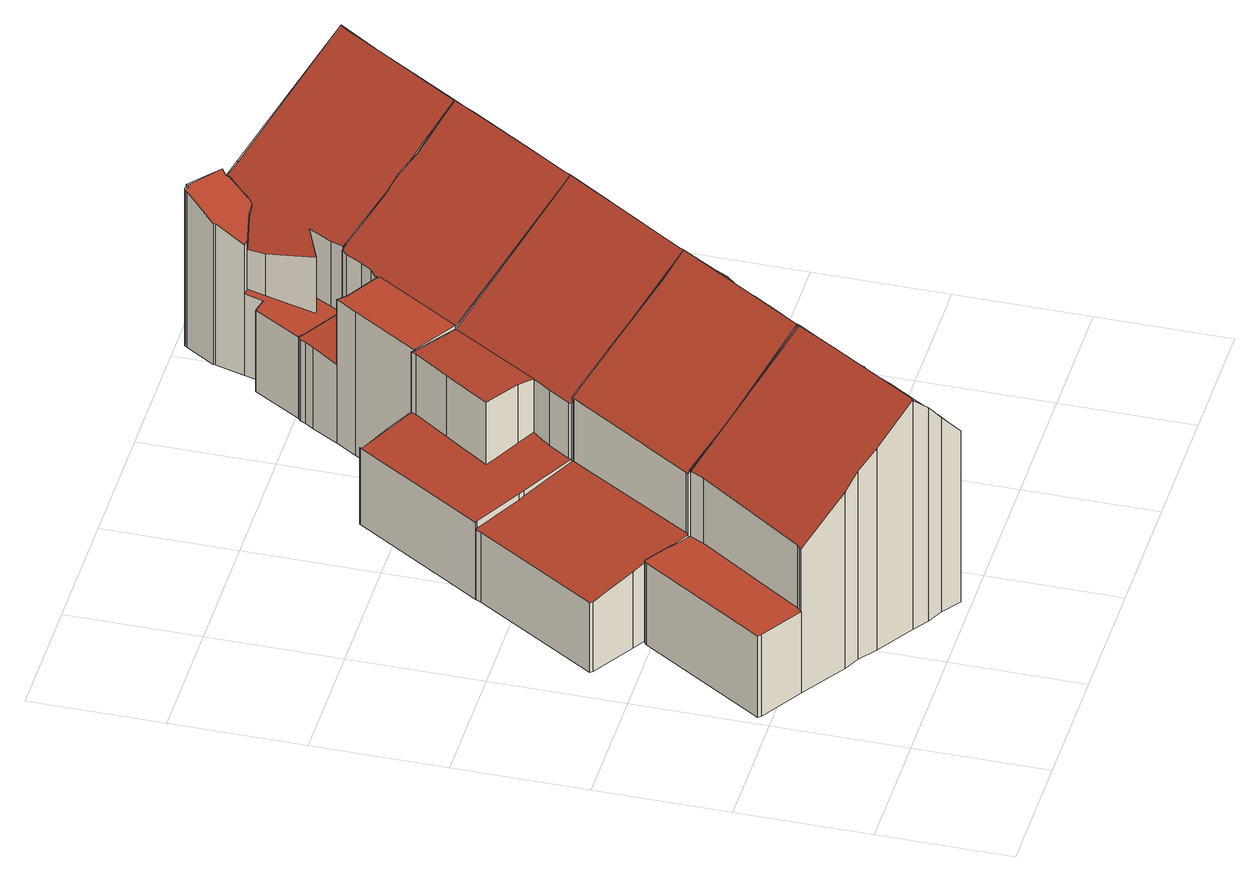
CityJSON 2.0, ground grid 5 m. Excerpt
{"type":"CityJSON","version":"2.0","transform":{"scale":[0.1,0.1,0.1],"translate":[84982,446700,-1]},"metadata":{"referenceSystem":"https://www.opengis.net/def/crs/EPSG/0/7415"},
"CityObjects":{
"building1":{"type":"Building","attributes":{"dak_type":"slanted","data_area":53,"data_coverage":0.922,"geconstateerd":false,"gid":11190670,"h_dak_50p":7.92,"h_dak_70p":8.6,"h_dak_max":9.78,"h_dak_min":3.34,"h_maaiveld":-0.076,"kas_warenhuis":false,"lod11_replace":false,"ondergronds_type":"above ground","oorspronkelijkbouwjaar":1928,"pw_actueel":"yes","pw_bron":"ahn3","reconstructie_methode":"tudelft3d-geoflow","reconstruction_skipped":false,"rmse_lod12":2.36,"rmse_lod13":1.19,"rmse_lod22":0.164,"rn":1,"status":"Pand in gebruik","t_run":134.42,"val3dity_codes_lod12":"[]","val3dity_codes_lod13":"[]","val3dity_codes_lod22":"[]"},"children":["building1-1"]},
"building1-1":{"type":"BuildingPart","parents":["building1"],"geometry":[{"type":"Solid","lod":"2.2","boundaries":[[[[0,1,2,3,4,5,6,7,8,9,10,11,12,13,14,15,16,17,18,19,20,21,22,23,24,25,26,27,28]],[[29,14,13,30]],[[30,13,12,31]],[[32,15,14,29]],[[33,16,15,32]],[[34,0,28,35]],[[36,24,23,37]],[[38,39,40,41]],[[31,12,11,42]],[[41,40,43,44]],[[44,43,42,45]],[[46,26,25,47]],[[48,1,0,34]],[[35,28,27,49]],[[50,21,20,51]],[[37,23,22,52]],[[53,17,16,33]],[[54,53,39,38]],[[55,8,7,56]],[[57,19,18,58]],[[58,18,17,53,54]],[[51,20,19,57]],[[52,22,21,50]],[[59,10,9,60]],[[60,9,8,55]],[[45,42,11,10,59]],[[47,25,24,36]],[[61,6,5,62]],[[63,4,3,64]],[[62,5,4,63]],[[64,3,2,65]],[[56,7,6,61]],[[49,27,26,46]],[[65,2,1,48]],[[40,39,53,33,32,29,30,31,42,43]],[[60,55,56,66,67,68,57,58,54,38,41,44,45,59]],[[64,65,48,34,35,49,46,47,36,37,52,50,51,57,68,67,66,56,61,62,63]]]],"semantics":{"surfaces":[{"type":"GroundSurface"},{"type":"WallSurface","on_footprint_edge":true},{"type":"WallSurface","on_footprint_edge":false},{"type":"RoofSurface"}],"values":[[0,1,1,1,1,1,1,2,1,2,2,1,1,1,1,1,1,2,1,1,1,1,1,1,1,1,1,1,1,1,1,1,1,1,3,3,3]]}}]},
"building2":{"type":"Building","attributes":{"dak_type":"slanted","data_area":66.79,"data_coverage":0.934,"geconstateerd":false,"gid":18956769,"h_dak_50p":7.12,"h_dak_70p":8.33,"h_dak_max":9.79,"h_dak_min":2.81,"h_maaiveld":-0.09,"kas_warenhuis":false,"lod11_replace":false,"ondergronds_type":"above ground","oorspronkelijkbouwjaar":1928,"pw_actueel":"yes","pw_bron":"ahn3","reconstructie_methode":"tudelft3d-geoflow","reconstruction_skipped":false,"rmse_lod12":3.09,"rmse_lod13":1.06,"rmse_lod22":0.291,"rn":1,"status":"Pand in gebruik","t_run":106.22,"val3dity_codes_lod12":"[]","val3dity_codes_lod13":"[]","val3dity_codes_lod22":"[]"},"children":["building2-1"]},
"building2-1":{"type":"BuildingPart","parents":["building2"],"geometry":[{"type":"Solid","lod":"2.2","boundaries":[[[[69,70,71,72,21,73,74,75,76,77,78,79,80,81,82,83,84,85,86,87,88,89,90,91,92,93,94]],[[95,96,97,98]],[[96,84,83,99]],[[100,101,75,74,102]],[[103,82,81,104]],[[105,71,70,106]],[[107,94,93,108]],[[108,93,92,109]],[[110,87,86,111]],[[112,72,71,105]],[[106,70,69,113]],[[114,115,101,100]],[[116,76,75,101]],[[117,90,89,118]],[[119,91,90,117]],[[120,78,77,121]],[[102,74,73,122]],[[122,73,21,50]],[[50,21,72,112]],[[98,97,115,114]],[[109,92,91,119]],[[113,69,94,107]],[[104,81,80,123]],[[124,88,87,110]],[[121,77,76,116]],[[111,86,85,125]],[[125,85,84,96,95]],[[126,79,78,120]],[[123,80,79,126]],[[99,83,82,103]],[[118,89,88,124]],[[110,111,125,95,98,114,100,102,127,124]],[[123,126,120,121,116,101,115,97,96,99,103,104]],[[113,107,108,109,119,117,118,124,127,102,122,50,112,105,106]]]],"semantics":{"surfaces":[{"type":"GroundSurface"},{"type":"WallSurface","on_footprint_edge":false},{"type":"WallSurface","on_footprint_edge":true},{"type":"RoofSurface"}],"values":[[0,1,2,2,2,2,2,2,2,2,2,1,2,2,2,2,2,2,2,1,2,2,2,2,2,2,2,2,2,2,2,3,3,3]]}}]},
"building3":{"type":"Building","attributes":{"dak_type":"slanted","data_area":66.51,"data_coverage":0.928,"geconstateerd":false,"gid":11190669,"h_dak_50p":7.32,"h_dak_70p":8.49,"h_dak_max":9.82,"h_dak_min":3.05,"h_maaiveld":-0.109,"kas_warenhuis":false,"lod11_replace":false,"ondergronds_type":"above ground","oorspronkelijkbouwjaar":1928,"pw_actueel":"yes","pw_bron":"ahn3","reconstructie_methode":"tudelft3d-geoflow","reconstruction_skipped":false,"rmse_lod12":2.45,"rmse_lod13":1.28,"rmse_lod22":0.174,"rn":1,"status":"Pand in gebruik","t_run":154.19,"val3dity_codes_lod12":"[]","val3dity_codes_lod13":"[]","val3dity_codes_lod22":"[]"},"children":["building3-1"]},
"building3-1":{"type":"BuildingPart","parents":["building3"],"geometry":[{"type":"Solid","lod":"2.2","boundaries":[[[[128,129,130,131,132,133,134,135,136,137,138,139,140,90,88,141,142,143,144,145,83,82,146,147,148,149]],[[150,129,128,151]],[[151,128,149,152]],[[153,149,148,154]],[[155,156,143,142,157]],[[158,159,160,161]],[[162,145,144,163]],[[164,165,166,167]],[[161,160,156,155]],[[157,142,141,168]],[[169,140,139,170]],[[117,90,140,169]],[[163,144,143,156]],[[171,82,83,172]],[[172,83,145,162]],[[173,147,146,174]],[[154,148,147,173]],[[124,88,90,117]],[[175,133,132,176]],[[177,131,130,178]],[[168,141,88,124]],[[179,138,137,180]],[[181,136,135,182]],[[183,133,175]],[[176,132,131,177]],[[184,185,186,187]],[[152,153,185,184]],[[149,153,152]],[[167,166,188,189]],[[174,146,82,171]],[[190,134,133,183]],[[182,135,134,190]],[[189,188,159,158]],[[187,186,165,164]],[[170,139,138,179]],[[180,137,136,181]],[[178,130,129,150]],[[156,160,159,188,166,165,186,185,153,154,173,174,171,172,162,163]],[[124,191,192,178,150,193,189,158,161,155,157,168]],[[181,182,190,183,175,176,177,178,192,191,124,117,169,170,179,180]],[[193,150,151,152,184,187,164,167,189]]]],"semantics":{"surfaces":[{"type":"GroundSurface"},{"type":"WallSurface","on_footprint_edge":true},{"type":"WallSurface","on_footprint_edge":false},{"type":"RoofSurface"}],"values":[[0,1,1,1,1,2,1,2,2,1,1,1,1,1,1,1,1,1,1,1,1,1,1,1,1,2,2,1,2,1,1,1,2,2,1,1,1,3,3,3,3]]}}]},
"building4":{"type":"Building","attributes":{"dak_type":"slanted","data_area":52.73,"data_coverage":0.909,"geconstateerd":false,"gid":18956778,"h_dak_50p":7.9,"h_dak_70p":8.57,"h_dak_max":9.8,"h_dak_min":3.25,"h_maaiveld":-0.109,"kas_warenhuis":false,"lod11_replace":false,"ondergronds_type":"above ground","oorspronkelijkbouwjaar":1928,"pw_actueel":"yes","pw_bron":"ahn3","reconstructie_methode":"tudelft3d-geoflow","reconstruction_skipped":false,"rmse_lod12":1.73,"rmse_lod13":2.14,"rmse_lod22":0.161,"rn":1,"status":"Pand in gebruik","t_run":152.31,"val3dity_codes_lod12":"[]","val3dity_codes_lod13":"[]","val3dity_codes_lod22":"[]"},"children":["building4-1"]},
"building4-1":{"type":"BuildingPart","parents":["building4"],"geometry":[{"type":"Solid","lod":"2.2","boundaries":[[[[194,195,132,130,196,197,198,128,199,200,201,202,203,204,205,206,207,208,209,210,211,212,213,214,215,216,217,218]],[[219,202,201,220]],[[221,214,213,222]],[[223,203,202,219]],[[224,204,203,223]],[[176,132,195,225]],[[226,206,205,227,228]],[[229,211,210,230]],[[227,205,204,224]],[[231,232,233,234]],[[234,233,235,236]],[[237,217,216,238]],[[239,215,214,221]],[[238,216,215,239]],[[178,130,132,176]],[[151,128,198,240]],[[241,197,196,242]],[[243,199,128,151]],[[220,201,200,244]],[[225,195,194,245]],[[245,194,218,246]],[[246,218,217,237]],[[247,248,244,249]],[[236,235,250,251]],[[228,227,232,231]],[[252,207,206,226]],[[249,244,200,199,243]],[[253,251,250,254,255]],[[240,198,197,241]],[[255,256,251,253]],[[256,255,257]],[[255,254,248,247]],[[258,209,208,259]],[[230,210,209,258]],[[259,208,207,252]],[[222,213,212,260]],[[260,212,211,229]],[[242,196,130,178]],[[253,255,247,249,243,151,240,241,257,255]],[[248,254,250,235,233,232,227,224,223,219,220,244]],[[260,229,230,261,262,263,264,178,176,225,245,246,237,238,239,221,222]],[[178,264,263,262,261,230,258,259,252,226,228,231,234,236,251,256,257,241,242]]]],"semantics":{"surfaces":[{"type":"GroundSurface"},{"type":"WallSurface","on_footprint_edge":true},{"type":"WallSurface","on_footprint_edge":false},{"type":"RoofSurface"}],"values":[[0,1,1,1,1,1,1,1,1,2,2,1,1,1,1,1,1,1,1,1,1,1,2,2,2,1,1,2,1,2,2,2,1,1,1,1,1,1,3,3,3,3]]}}]},
"building5":{"type":"Building","attributes":{"dak_type":"slanted","data_area":49.04,"data_coverage":0.855,"geconstateerd":false,"gid":18956761,"h_dak_50p":8.15,"h_dak_70p":8.66,"h_dak_max":9.9,"h_dak_min":3.27,"h_maaiveld":-0.104,"kas_warenhuis":false,"lod11_replace":false,"ondergronds_type":"above ground","oorspronkelijkbouwjaar":1928,"pw_actueel":"yes","pw_bron":"ahn3","reconstructie_methode":"tudelft3d-geoflow","reconstruction_skipped":false,"rmse_lod12":1.69,"rmse_lod13":1.22,"rmse_lod22":0.249,"rn":1,"status":"Pand in gebruik","t_run":110.02,"val3dity_codes_lod12":"[]","val3dity_codes_lod13":"[]","val3dity_codes_lod22":"[]"},"children":["building5-1"]},
"building5-1":{"type":"BuildingPart","parents":["building5"],"geometry":[{"type":"Solid","lod":"2.2","boundaries":[[[[265,266,267,268,269,270,271,272,273,274,275,276,213,211,210,208,277,278,279,280,281,282,204,283,284,285,286,287,288,289,290,291]],[[292,213,276,293]],[[294,295,296]],[[297,273,272,298]],[[298,272,271,299]],[[300,291,290,301]],[[302,265,291,300]],[[301,290,303]],[[304,274,273,297]],[[305,289,288,306]],[[293,276,275,307]],[[307,275,274,304]],[[303,290,289,305]],[[308,309,310,311]],[[312,270,269,313]],[[299,271,270,312]],[[313,269,268,314]],[[315,283,204,224]],[[316,284,283,315]],[[229,211,213,292]],[[317,208,210,230]],[[224,204,282,318]],[[319,320,321,322]],[[320,323,324,325]],[[326,327,279,278,328]],[[329,330,323,320,319]],[[230,210,211,229]],[[322,321,295,294]],[[331,332,333]],[[318,282,281,334]],[[335,285,284,316]],[[330,286,285,335]],[[336,287,286,330,329]],[[337,277,208,317]],[[334,281,280,338]],[[339,340,327,326]],[[338,280,279,327]],[[328,278,277,337]],[[314,268,267,341]],[[342,343,344,345]],[[325,324,343,342]],[[306,288,287,336]],[[345,344,340,339]],[[332,331,346,347]],[[347,346,309,308]],[[311,310,266,265,302]],[[341,267,266,310]],[[348,230,229,292,293,307,304,297,298,299,312,313]],[[332,347,308,311,302,300,301,303,305,306,336,329,319,322,294,296,333]],[[344,343,324,323,330,335,316,315,224,318,334,338,327,340]],[[309,346,331,333,296,295,321,320,325,342,345,339,326,328,337,317,230,348,313,314,341,310]]]],"semantics":{"surfaces":[{"type":"GroundSurface"},{"type":"WallSurface","on_footprint_edge":true},{"type":"WallSurface","on_footprint_edge":false},{"type":"RoofSurface"}],"values":[[0,1,2,1,1,1,1,1,1,1,1,1,1,2,1,1,1,1,1,1,1,1,2,2,1,2,1,2,2,1,1,1,1,1,1,2,1,1,1,2,2,1,2,2,2,1,1,3,3,3,3]]}}]}
},
"vertices":[
[96,20,9],[92,14,9],[91,14,9],[85,6,9],[84,4,9],[77,9,9],[71,12,9],[65,16,9],[51,25,9],[44,30,9],[38,33,9],[21,44,9],[5,54,9],[4,55,9],[34,102,9],[35,103,9],[36,103,9],[53,92,9],[68,82,9],[96,65,9],[121,49,9],[122,48,9],[120,46,9],[115,37,9],[104,20,9],[102,20,9],[101,19,9],[99,20,9],[97,21,9],[34,102,44],[4,55,44],[5,54,44],[35,103,44],[36,103,44],[96,20,81],[97,21,81],[104,20,74],[115,37,74],[50,86,72],[50,86,44],[23,46,44],[23,46,71],[21,44,44],[22,45,44],[22,45,71],[21,44,71],[101,19,75],[102,20,75],[92,14,81],[99,20,79],[122,48,74],[121,49,75],[120,46,74],[53,92,44],[53,92,72],[51,25,96],[65,16,108],[96,65,108],[68,82,84],[38,33,85],[44,30,90],[71,12,101],[77,9,93],[84,4,83],[85,6,83],[91,14,83],[66,17,108],[87,50,108],[95,63,108],
[135,81,9],[140,78,9],[129,61,9],[123,51,9],[120,49,9],[96,64,9],[52,92,9],[40,100,9],[38,102,9],[31,106,9],[15,116,9],[14,117,9],[43,163,9],[44,165,9],[45,165,9],[83,141,9],[100,130,9],[112,122,9],[118,118,9],[127,113,9],[135,108,9],[139,105,9],[144,102,9],[147,100,9],[145,98,9],[142,92,9],[83,141,72],[83,141,45],[82,140,45],[82,140,72],[45,165,39],[52,92,71],[52,92,45],[96,64,108],[44,165,39],[43,163,39],[129,61,74],[140,78,74],[142,92,81],[145,98,81],[147,100,81],[118,118,101],[112,122,96],[123,51,74],[135,81,81],[53,93,71],[53,93,45],[40,100,43],[139,105,92],[135,108,97],[144,102,86],[31,106,42],[38,102,43],[120,49,76],[14,117,39],[127,113,108],[100,130,86],[15,116,39],[97,66,108],
[96,200,9],[112,190,9],[158,161,9],[169,154,9],[182,145,9],[181,143,9],[176,135,9],[164,115,9],[159,119,9],[152,108,9],[149,103,9],[148,104,9],[146,100,9],[102,129,9],[88,138,9],[82,141,9],[63,153,9],[61,154,9],[75,214,9],[75,213,9],[85,207,9],[95,201,9],[112,190,70],[96,200,71],[95,201,71],[95,201,45],[85,207,44],[82,141,70],[82,141,46],[88,138,75],[87,150,70],[87,150,46],[82,142,46],[82,142,70],[61,154,44],[63,153,44],[74,169,71],[74,169,44],[86,161,46],[86,161,71],[102,129,87],[146,100,82],[148,104,82],[44,165,42],[45,165,42],[75,213,42],[75,214,42],[181,143,75],[182,145,75],[169,154,93],[158,161,108],[149,103,81],[152,108,81],[159,119,81],[164,115,74],[181,143,74],[94,199,71],[94,199,45],[85,186,45],[85,186,71],[92,157,47],[92,157,70],[176,135,74],[128,115,108],[157,159,108],[112,189,70],
[191,159,9],[184,149,9],[114,189,9],[113,190,9],[97,200,9],[112,225,9],[117,233,9],[123,243,9],[125,246,9],[126,248,9],[127,249,9],[144,238,9],[147,237,9],[162,227,9],[167,224,9],[173,219,9],[189,210,9],[200,203,9],[208,198,9],[208,197,9],[204,191,9],[197,179,9],[201,176,9],[202,175,9],[192,159,9],[125,246,44],[123,243,44],[204,191,81],[208,197,82],[126,248,44],[127,249,44],[184,149,75],[147,237,73],[144,238,45],[144,238,71],[200,203,93],[189,210,108],[142,236,71],[142,236,45],[139,230,44],[139,230,71],[136,226,44],[136,226,71],[202,175,74],[201,176,76],[197,179,81],[97,200,71],[113,190,71],[114,189,72],[112,225,71],[117,233,43],[191,159,75],[192,159,74],[120,230,71],[120,230,43],[117,233,71],[133,223,44],[133,223,70],[162,227,85],[133,223,71],[132,223,44],[132,223,71],[132,223,70],[133,222,71],[173,219,95],[167,224,90],[208,198,82],[188,209,108],[184,202,108],[167,175,108],[159,163,108],
[159,297,9],[173,288,9],[175,287,9],[179,284,9],[220,258,9],[244,243,9],[245,242,9],[244,241,9],[226,212,9],[225,213,9],[220,216,9],[209,198,9],[161,227,9],[152,233,9],[145,238,9],[142,240,9],[129,248,9],[128,249,9],[138,267,9],[139,267,9],[144,266,9],[146,273,9],[149,284,9],[149,285,9],[156,296,9],[157,297,9],[159,296,9],[208,197,81],[209,198,81],[160,275,68],[160,275,66],[164,275,69],[226,212,74],[244,241,74],[245,242,74],[159,296,76],[157,297,77],[159,297,77],[157,297,76],[225,213,75],[156,296,76],[149,285,70],[220,216,81],[171,286,74],[171,286,69],[173,288,69],[173,288,75],[244,243,75],[220,258,108],[179,284,75],[138,267,44],[139,267,44],[167,224,89],[128,249,44],[149,273,65],[149,273,61],[150,273,61],[150,273,66],[149,273,44],[147,266,44],[147,266,62],[145,238,72],[145,238,43],[152,233,78],[146,273,65],[146,273,44],[168,280,69],[168,280,71],[166,277,70],[129,248,44],[144,266,44],[149,284,70],[161,227,85],[142,240,43],[148,243,71],[148,243,43],[175,287,71],[143,247,67],[143,247,43],[153,252,43],[153,252,71],[171,285,69],[171,285,74],[218,256,108]
]}
